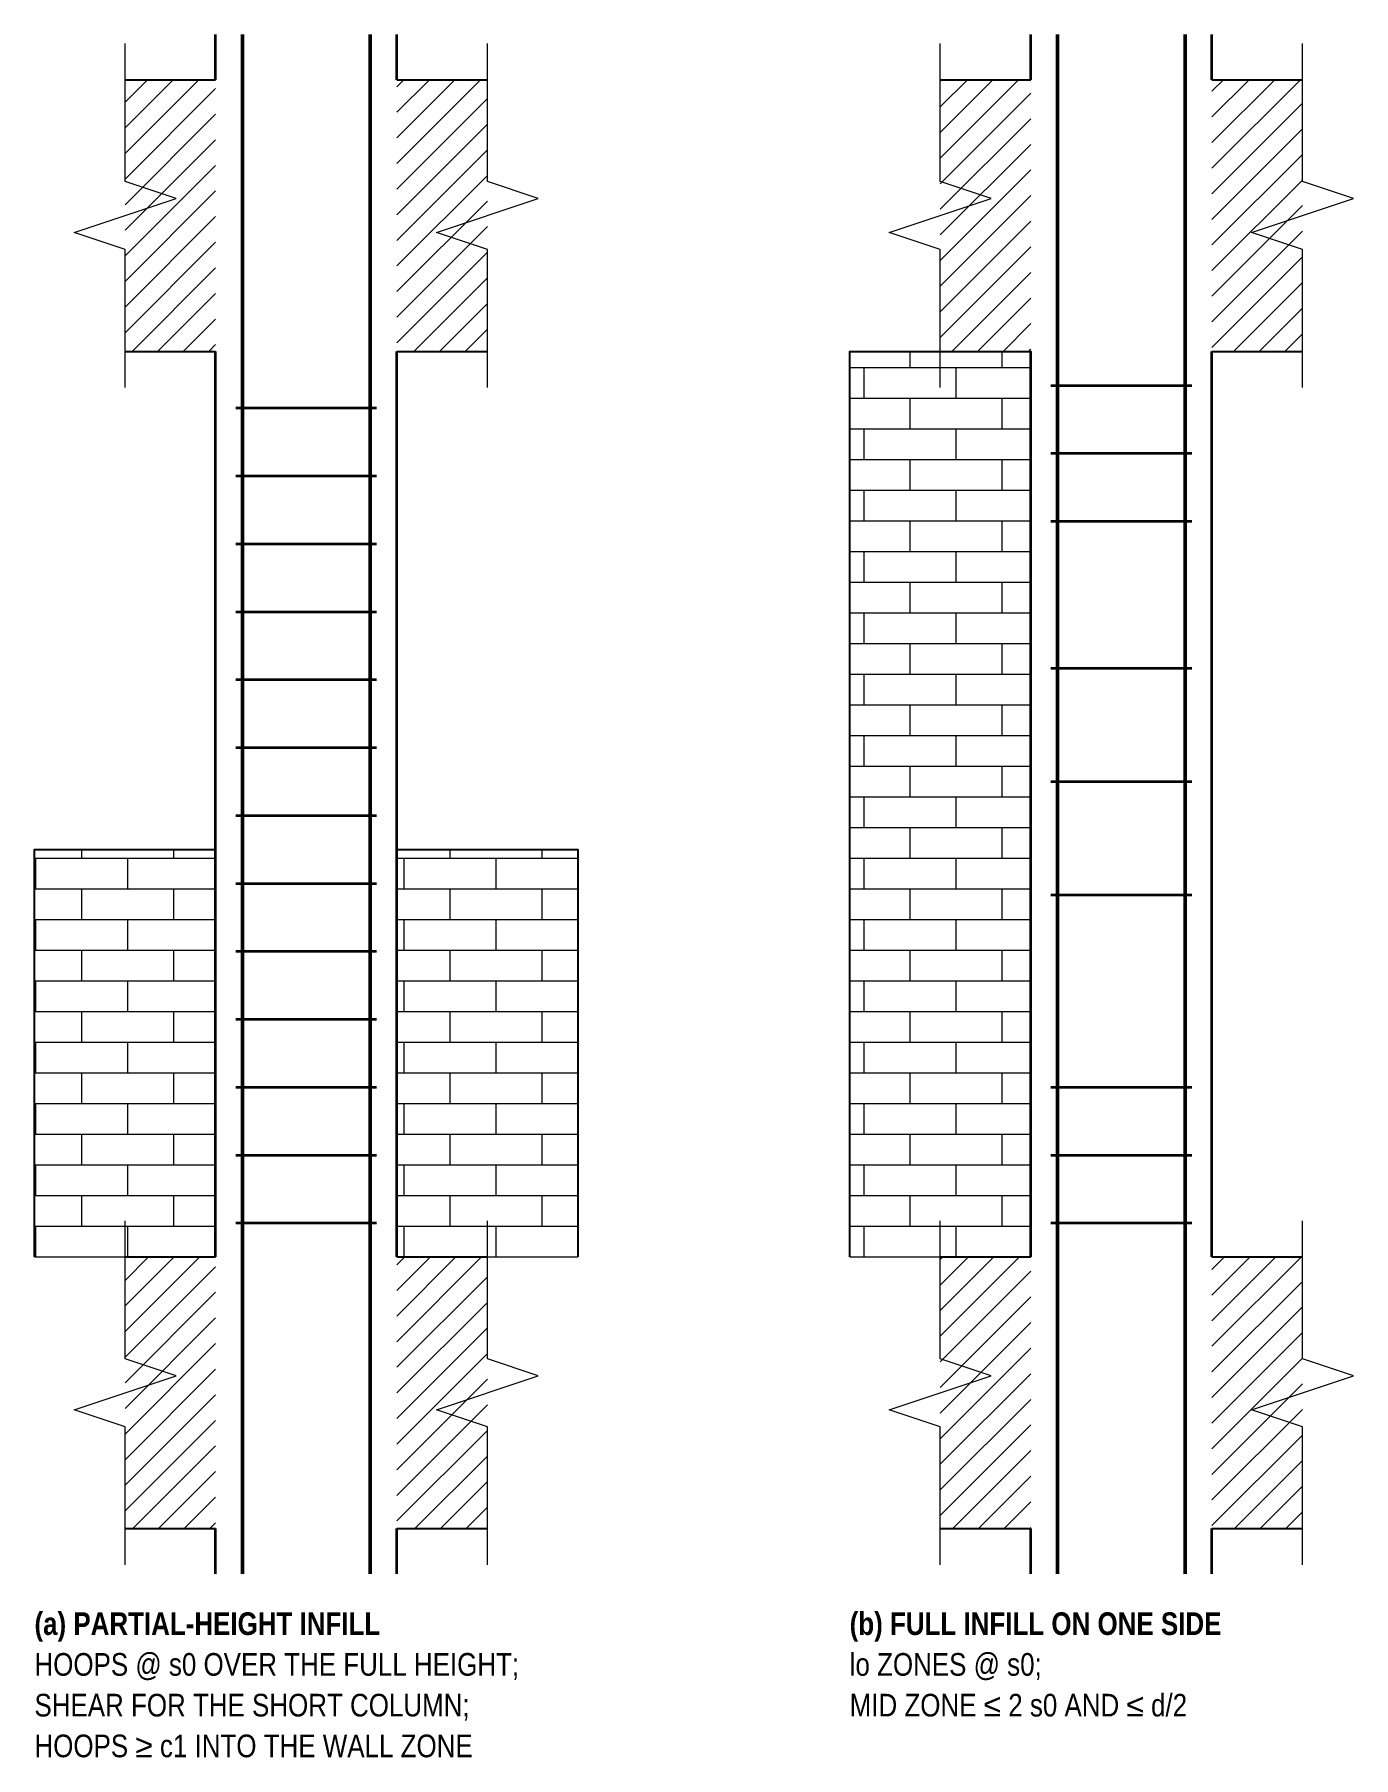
# Model space of a CAD drawing. Header units: millimetres. Extents: x 25600 to 28512, y -1106 to 2700.
import ezdxf
from ezdxf.enums import TextEntityAlignment as Align

# ---------------------------------------------------------------- set-up
doc = ezdxf.new("R2010")
doc.units = ezdxf.units.MM
doc.header["$LTSCALE"] = 3.75
for name, color, linetype, lineweight in [('S-BREAK', 8, 'Continuous', 18), ('S-CONC', 4, 'Continuous', 35), ('S-CONC-VIS', 5, 'Continuous', 25), ('S-HATCH', 9, 'Continuous', 13), ('S-REBR', 1, 'Continuous', 50), ('S-REBR-SEC', 30, 'Continuous', 35), ('S-TEXT', 7, 'Continuous', 18)]:
    doc.layers.add(name, color=color, linetype=linetype, lineweight=lineweight)
doc.styles.add('AN', font='ARIALN_0.TTF')
doc.styles.add('ANB', font='ARIALNB_0.TTF')

msp = doc.modelspace()

# ---------------------------------------------------------------- hatches: boundary and pattern name
at = {"layer": 'S-HATCH'}
h = msp.add_hatch(dxfattribs=at)
h.set_pattern_fill('ANSI31', color=256, scale=12.59843)
h.paths.add_polyline_path([(25800, 2000), (26000, 2000), (26000, 2600), (25800, 2600)])
h = msp.add_hatch(dxfattribs=at)
h.set_pattern_fill('ANSI31', color=256, scale=12.59843)
h.paths.add_polyline_path([(26400, 2000), (26600, 2000), (26600, 2600), (26400, 2600)])
h = msp.add_hatch(dxfattribs=at)
h.set_pattern_fill('ANSI31', color=256, scale=12.59843)
h.paths.add_polyline_path([(27600, 2000), (27800, 2000), (27800, 2600), (27600, 2600)])
h = msp.add_hatch(dxfattribs=at)
h.set_pattern_fill('ANSI31', color=256, scale=12.59843)
h.paths.add_polyline_path([(28200, 2000), (28400, 2000), (28400, 2600), (28200, 2600)])
h = msp.add_hatch(dxfattribs=at)
h.set_pattern_fill('AR-BRSTD', color=256)
h.paths.add_polyline_path([(27400, 0), (27400, 2000), (27800, 2000), (27800, 0)])
h = msp.add_hatch(dxfattribs=at)
h.set_pattern_fill('AR-BRSTD', color=256)
h.paths.add_polyline_path([(25600, 0), (25600, 900), (26000, 900), (26000, 0)])
h = msp.add_hatch(dxfattribs=at)
h.set_pattern_fill('AR-BRSTD', color=256)
h.paths.add_polyline_path([(26400, 0), (26400, 900), (26800, 900), (26800, 0)])
h = msp.add_hatch(dxfattribs=at)
h.set_pattern_fill('ANSI31', color=256, scale=12.59843)
h.paths.add_polyline_path([(25800, -600), (26000, -600), (26000, 0), (25800, 0)])
h = msp.add_hatch(dxfattribs=at)
h.set_pattern_fill('ANSI31', color=256, scale=12.59843)
h.paths.add_polyline_path([(26400, -600), (26600, -600), (26600, 0), (26400, 0)])
h = msp.add_hatch(dxfattribs=at)
h.set_pattern_fill('ANSI31', color=256, scale=12.59843)
h.paths.add_polyline_path([(27600, -600), (27800, -600), (27800, 0), (27600, 0)])
h = msp.add_hatch(dxfattribs=at)
h.set_pattern_fill('ANSI31', color=256, scale=12.59843)
h.paths.add_polyline_path([(28200, -600), (28400, -600), (28400, 0), (28200, 0)])

# ---------------------------------------------------------------- linework, layer by layer
at = {"layer": 'S-BREAK', "flags": 128}
for points in [[(25800, 1920), (25800, 2225), (25687.5, 2262.5), (25912.5, 2337.5), (25800, 2375), (25800, 2680)], [(26600, 1920), (26600, 2225), (26487.5, 2262.5), (26712.5, 2337.5), (26600, 2375), (26600, 2680)], [(27600, 1920), (27600, 2225), (27487.5, 2262.5), (27712.5, 2337.5), (27600, 2375), (27600, 2680)], [(28400, 1920), (28400, 2225), (28287.5, 2262.5), (28512.5, 2337.5), (28400, 2375), (28400, 2680)], [(25800, -680), (25800, -375), (25687.5, -337.5), (25912.5, -262.5), (25800, -225), (25800, 80)], [(26600, -680), (26600, -375), (26487.5, -337.5), (26712.5, -262.5), (26600, -225), (26600, 80)], [(27600, -680), (27600, -375), (27487.5, -337.5), (27712.5, -262.5), (27600, -225), (27600, 80)], [(28400, -680), (28400, -375), (28287.5, -337.5), (28512.5, -262.5), (28400, -225), (28400, 80)]]:
    msp.add_lwpolyline(points, dxfattribs=at)
at = {"layer": 'S-CONC'}
for p, q in [((26000, 2600), (26000, 2700)), ((26400, 2600), (26400, 2700)), ((27800, 2600), (27800, 2700)), ((28200, 2600), (28200, 2700)), ((26000, 0), (26000, 2000)), ((26400, 0), (26400, 2000)), ((27800, 0), (27800, 2000)), ((28200, 0), (28200, 2000)), ((26000, -700), (26000, -600)), ((26400, -700), (26400, -600)), ((27800, -700), (27800, -600)), ((28200, -700), (28200, -600))]:
    msp.add_line(p, q, dxfattribs=at)
at = {"layer": 'S-CONC-VIS'}
for p, q in [((25800, 2600), (26000, 2600)), ((26400, 2600), (26600, 2600)), ((27600, 2600), (27800, 2600)), ((28200, 2600), (28400, 2600)), ((25800, 2000), (26000, 2000)), ((26400, 2000), (26600, 2000)), ((27600, 2000), (27800, 2000)), ((28200, 2000), (28400, 2000)), ((25800, 0), (26000, 0)), ((26400, 0), (26600, 0)), ((27600, 0), (27800, 0)), ((28200, 0), (28400, 0)), ((25800, -600), (26000, -600)), ((26400, -600), (26600, -600)), ((27600, -600), (27800, -600)), ((28200, -600), (28400, -600))]:
    msp.add_line(p, q, dxfattribs=at)
at = {"layer": 'S-CONC-VIS', "flags": 128}
for points in [[(27400, 0), (27400, 2000), (27800, 2000), (27800, 0)], [(25600, 0), (25600, 900), (26000, 900), (26000, 0)], [(26400, 0), (26400, 900), (26800, 900), (26800, 0)]]:
    msp.add_lwpolyline(points, dxfattribs=at)
at = {"layer": 'S-REBR', "flags": 128}
for points in [[(26059, -700), (26059, 2700)], [(26341, -700), (26341, 2700)], [(27859, -700), (27859, 2700)], [(28141, -700), (28141, 2700)]]:
    msp.add_lwpolyline(points, dxfattribs=at)
at = {"layer": 'S-REBR-SEC'}
for p, q in [((27844.5, 1925), (28155.5, 1925)), ((26044.5, 1875), (26355.5, 1875)), ((27844.5, 1775), (28155.5, 1775)), ((26044.5, 1725), (26355.5, 1725)), ((27844.5, 1625), (28155.5, 1625)), ((26044.5, 1575), (26355.5, 1575)), ((26044.5, 1425), (26355.5, 1425)), ((27844.5, 1300), (28155.5, 1300)), ((26044.5, 1275), (26355.5, 1275)), ((26044.5, 1125), (26355.5, 1125)), ((27844.5, 1050), (28155.5, 1050)), ((26044.5, 975), (26355.5, 975)), ((26044.5, 825), (26355.5, 825)), ((27844.5, 800), (28155.5, 800)), ((26044.5, 675), (26355.5, 675)), ((26044.5, 525), (26355.5, 525)), ((26044.5, 375), (26355.5, 375)), ((27844.5, 375), (28155.5, 375)), ((26044.5, 225), (26355.5, 225)), ((27844.5, 225), (28155.5, 225)), ((26044.5, 75), (26355.5, 75)), ((27844.5, 75), (28155.5, 75))]:
    msp.add_line(p, q, dxfattribs=at)

# ---------------------------------------------------------------- texts
at = {"layer": 'S-TEXT'}
for s, style, p in [('(a) PARTIAL-HEIGHT INFILL', 'ANB', (25600, -850)), ('(b) FULL INFILL ON ONE SIDE', 'ANB', (27400, -850)), ('HOOPS @ s0 OVER THE FULL HEIGHT;', 'AN', (25600, -940)), ('lo ZONES @ s0;', 'AN', (27400, -940)), ('SHEAR FOR THE SHORT COLUMN;', 'AN', (25600, -1030)), ('MID ZONE ≤ 2 s0 AND ≤ d/2', 'AN', (27400, -1030)), ('HOOPS ≥ c1 INTO THE WALL ZONE', 'AN', (25600, -1120))]:
    msp.add_text(s, height=50, dxfattribs=dict(at, style=style)).set_placement(p, align=Align.BOTTOM_LEFT)

doc.saveas('drawing.dxf')
